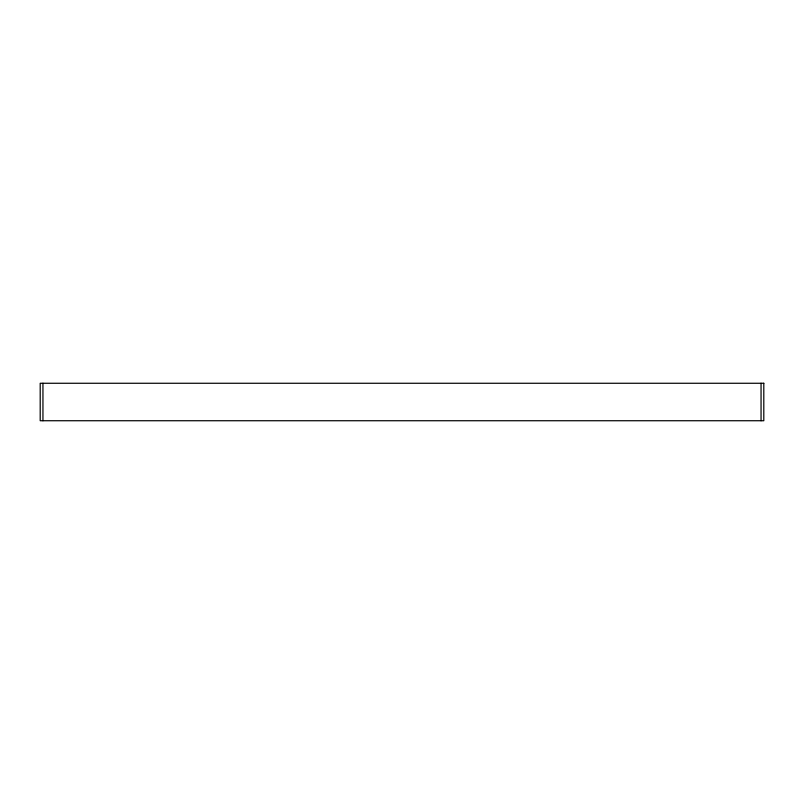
<?xml version="1.0" encoding="UTF-8"?>
<svg xmlns="http://www.w3.org/2000/svg" width="804" height="804" viewBox="0 0 804 804"><rect width="100%" height="100%" fill="white"/><g stroke="black" fill="none" stroke-linecap="round" stroke-linejoin="round"><path stroke-width="1.21" d="M761.056 383.267L761.056 420.733M42.944 383.267L42.944 420.733M763.8 383.267L40.2 383.267L40.2 420.733L763.8 420.733L763.8 383.267"/></g></svg>
